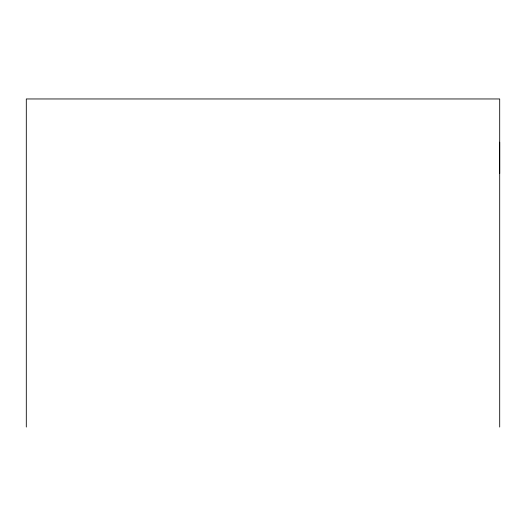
<?xml version="1.0" encoding="UTF-8"?>
<svg xmlns="http://www.w3.org/2000/svg" width="526" height="526" viewBox="0 0 526 526"><rect width="100%" height="100%" fill="white"/><g stroke="black" fill="none" stroke-linecap="round" stroke-linejoin="round"><path stroke-width="0.79" d="M499.7 173.508L499.7 142.171M499.7 427.04L499.7 98.96L26.3 98.96L26.3 427.04"/></g></svg>
